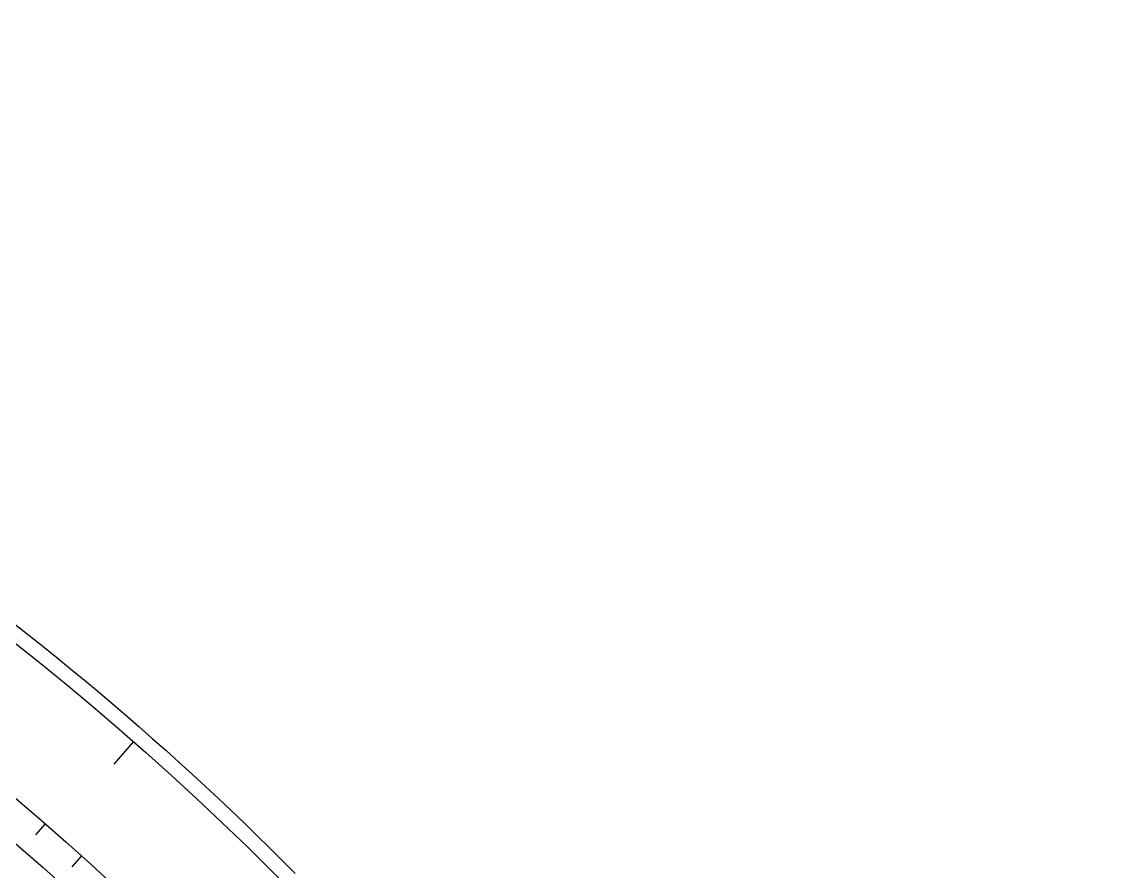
# Model space of a CAD drawing. Header units: millimetres. Extents: x -60 to 60, y -60 to 77.
# Drawn here: x 37.06 to 59.69, y 42.22 to 59.69 of the extents above; entities that cross this region are included whole.
import ezdxf

# ---------------------------------------------------------------- set-up
doc = ezdxf.new("R2010")
doc.units = ezdxf.units.MM
for name, color, linetype in [('CUT_OUTER', 1, 'Continuous'), ('ENGRAVE', 7, 'Continuous'), ('ENGRAVE_FINE', 8, 'Continuous')]:
    doc.layers.add(name, color=color, linetype=linetype)

msp = doc.modelspace()

# ---------------------------------------------------------------- linework, layer by layer
at = {"layer": 'CUT_OUTER'}
msp.add_lwpolyline([(36.9139, 47.3008), (37.2034, 47.0734), (37.4916, 46.8442), (37.7783, 46.6133), (38.0636, 46.3806), (38.3475, 46.1462), (38.6299, 45.91), (38.9109, 45.6721), (39.1904, 45.4325), (39.4684, 45.1912), (39.7449, 44.9482), (40.02, 44.7035), (40.2935, 44.4571), (40.5656, 44.209), (40.8361, 43.9593), (41.105, 43.7079), (41.3724, 43.4548), (41.6383, 43.2002), (41.9026, 42.9438), (42.1653, 42.6859), (42.4264, 42.4264), (42.6859, 42.1653)], dxfattribs=at)
at = {"layer": 'ENGRAVE'}
for radius in [59.694, 57.2256, 57.2256, 56.5187, 55.206]:
    msp.add_circle((0, 0), radius, dxfattribs=at)
at = {"layer": 'ENGRAVE_FINE'}
for points in [[(39.359, 44.8803), (38.9521, 44.4164)], [(37.5434, 43.1887), (37.3446, 42.9601)], [(38.2914, 42.5269), (38.0887, 42.3018)]]:
    msp.add_lwpolyline(points, dxfattribs=at)

doc.saveas('drawing.dxf')
